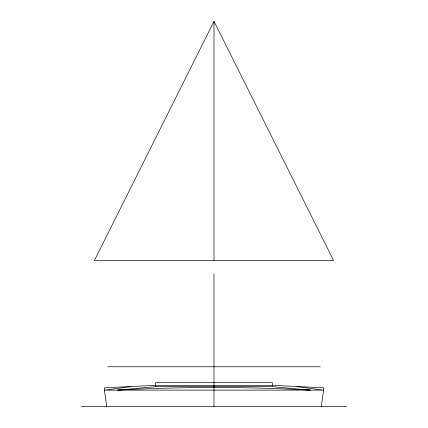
<?xml version="1.0" encoding="UTF-8"?>
<svg xmlns="http://www.w3.org/2000/svg" width="428" height="428" viewBox="0 0 428 428"><rect width="100%" height="100%" fill="white"/><g stroke="black" fill="none" stroke-linecap="round" stroke-linejoin="round"><path stroke-width="0.64" d="M321.268 406.6L323.584 390.127L323.584 387.768L272.443 385.35L155.557 385.35L104.416 387.768L104.416 390.127L106.733 406.6M214 21.4L94.454 260.492L333.546 260.492L214 21.4L214 260.492M130.984 386.677L104.416 390.127L323.584 390.127L297.016 386.677M107.738 366.753L320.262 366.753M81.17 406.6L346.83 406.6M272.443 385.35L272.443 382.691L155.557 382.691L155.557 385.35M214 273.77L214 406.6M155.557 386.677L117.7 390.127A1775.793 1775.793 0 0 1 310.3 390.127L272.443 386.677L155.557 386.677"/></g></svg>
